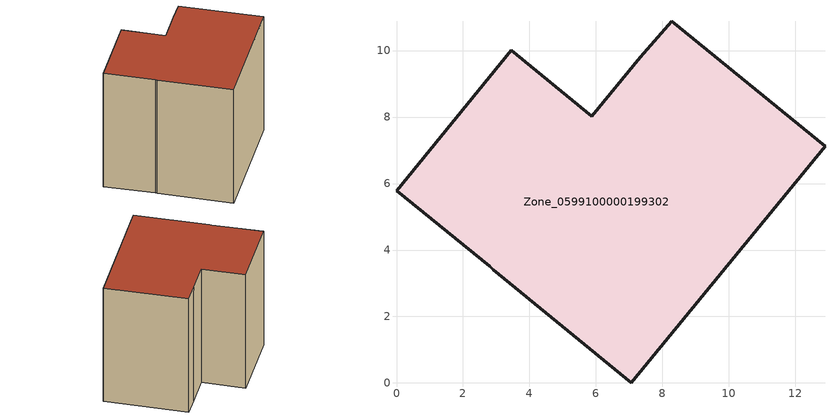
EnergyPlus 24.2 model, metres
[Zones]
Zone_0599100000199302
 floor ground (C_G): 2.9,3.4 2.8,3.51 0,5.78 3.46,10.01 5.88,8.03 7.33,9.8 8.28,10.89 12.89,7.12 7.06,0 z0
 wall outside (C_F): 3.46,10.01 0,5.78 2.8,3.51 2.9,3.4 7.06,0 12.89,7.12 8.28,10.89 7.33,9.8 5.88,8.03 3.46,10.01 z0:9.29
 roof outside (C_R): 2.8,3.51 2.9,3.4 7.06,0 12.89,7.12 8.28,10.89 7.33,9.8 5.88,8.03 3.46,10.01 0,5.78 z9.29
[BUILDING]
Pand.0599100000199302: North Axis=0; Terrain=City; Loads Convergence Tolerance Value=0.04; Temperature Convergence Tolerance Value=0.4; Solar Distribution=FullExterior; Maximum Number of Warmup Days=25; Minimum Number of Warmup Days=1
[Site:Location]
Rotterdam.The.Hague.AP_ZH_NLD Design_Conditions: Latitude=51.96; Longitude=4.45; Time Zone=1; Elevation=-4.5
[SITE:GROUNDTEMPERATURE:BUILDINGSURFACE]
18, 18, 18, 18, 18, 18, 18, 18, 18, 18, 18, 18
[MATERIAL] Thermal Absorptance=0.9; Solar Absorptance=0.7; Visible Absorptance=0.7
Name | Roughness | Thickness | Conductivity | Density | Specific Heat
G.TC.1946-1964 | MediumSmooth | 0.15 | 1 | 540 | 1210
F.TC.1946-1964 | Rough | 0.3 | 0.857143 | 1920 | 840
R.TC.1946-1964 | MediumRough | 0.2 | 0.235294 | 1500 | 1000
[CONSTRUCTION]
C_G: G.TC.1946-1964
C_F: F.TC.1946-1964
C_R: R.TC.1946-1964
[ZONE]
Zone_0599100000199302: Type=1; Multiplier=1; Ceiling Height=Autocalculate; Volume=Autocalculate; Floor Area=autocalculate; Part of Total Floor Area=Yes
[ZONEINFILTRATION:DESIGNFLOWRATE]
Infil_Zone_0599100000199302: Zone or ZoneList or Space or SpaceList=Zone_0599100000199302; Schedule=AlwaysOn; Design Flow Rate Calculation Method=Flow/Area; Flow Rate per Floor Area=0.003; Constant Term Coefficient=1; Temperature Term Coefficient=0; Velocity Term Coefficient=0; Velocity Squared Term Coefficient=0
[HVACTEMPLATE:ZONE:IDEALLOADSAIRSYSTEM]
Zone_0599100000199302: Maximum Heating Supply Air Temperature=50; Minimum Cooling Supply Air Temperature=13; Maximum Heating Supply Air Humidity Ratio=0.0156; Minimum Cooling Supply Air Humidity Ratio=0.0077; Heating Limit=NoLimit; Cooling Limit=NoLimit; Dehumidification Control Type=ConstantSensibleHeatRatio; Cooling Sensible Heat Ratio=0.7; Dehumidification Setpoint=60; Humidification Control Type=None; Humidification Setpoint=30; Outdoor Air Method=None; Outdoor Air Flow Rate per Person=0.00944; Outdoor Air Flow Rate per Zone Floor Area=0; Outdoor Air Flow Rate per Zone=0; Demand Controlled Ventilation Type=None; Outdoor Air Economizer Type=NoEconomizer; Heat Recovery Type=None; Sensible Heat Recovery Effectiveness=0.7; Latent Heat Recovery Effectiveness=0.65
[ZONECONTROL:THERMOSTAT]
ThermostatControl_Zone_0599100000199302: Zone or ZoneList=Zone_0599100000199302; Control Type Schedule=DualSetpointControlType; Control 1=Thermostat_Zone_0599100000199302; Temperature Difference Between Cutout And Setpoint=0
[THERMOSTATSETPOINT:DUALSETPOINT]
Thermostat_Zone_0599100000199302: Heating Setpoint Temperature Schedule=HeatingSetpoint_Zone_0599100000199302; Cooling Setpoint Temperature Schedule=CoolingSetpoint_Zone_0599100000199302
[SCHEDULE:COMPACT]
HeatingSetpoint_Zone_0599100000199302: Through: 12/31, For: AllDays, Until: 24:00, 21
CoolingSetpoint_Zone_0599100000199302: Through: 12/31, For: AllDays, Until: 24:00, 24
DualSetpointControlType: Through: 12/31, For: AllDays, Until: 24:00, 4
AlwaysOn: Through: 12/31, For: AllDays, Until: 24:00, 1
